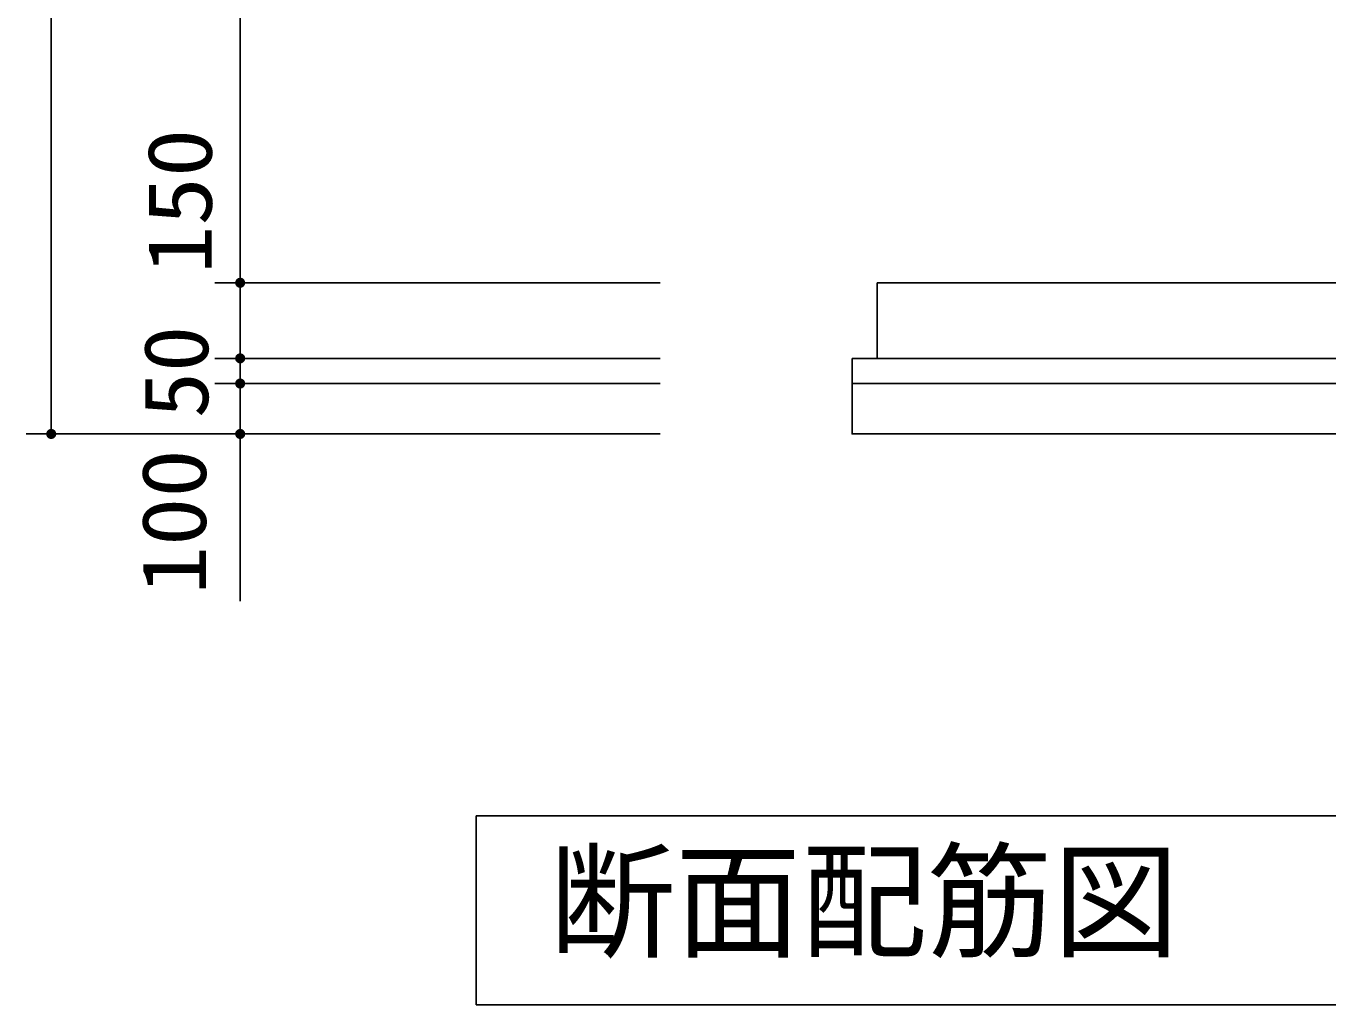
# Model space of a CAD drawing. Units: millimetres, scale not verified. Extents: x -14850 to 14850, y -10500 to 10500.
# Drawn here: x -1523 to 1061, y -2358 to -415 of the extents above; entities that cross this region are included whole.
import ezdxf
from ezdxf.enums import TextEntityAlignment as Align

# ---------------------------------------------------------------- set-up
doc = ezdxf.new("R2010")
doc.units = ezdxf.units.MM
doc.header["$LTSCALE"] = 50
for name, color, linetype, lineweight in [('0-1_機器', 3, 'Continuous', 25), ('0-2_水管', 3, 'Continuous', 25), ('0-4_製作', 5, 'Continuous', 25)]:
    doc.layers.add(name, color=color, linetype=linetype, lineweight=lineweight)
doc.styles.add('ＭＳ ゴシック', font='')
doc.styles.get('ＭＳ ゴシック').set_extended_font_data('MS Gothic')

msp = doc.modelspace()

# ---------------------------------------------------------------- linework, layer by layer
at = {"layer": '0-1_機器', "color": 2}
for p, q in [((166.64, -924.82), (2066.64, -924.82)), ((166.64, -924.82), (166.64, -1074.82)), ((116.64, -1074.82), (2116.64, -1074.82)), ((116.64, -1124.82), (2116.64, -1124.82))]:
    msp.add_line(p, q, dxfattribs=at)
msp.add_lwpolyline([(116.64, -1074.82), (116.64, -1224.82), (2116.64, -1224.82)], dxfattribs=at)
at = {"layer": '0-2_水管'}
for p, q in [((-629.12, -1982.79), (2570.89, -1982.79)), ((-629.12, -2357.79), (-629.12, -1982.79)), ((-629.12, -2357.79), (2570.89, -2357.79))]:
    msp.add_line(p, q, dxfattribs=at)
at = {"layer": '0-4_製作', "color": 2}
for p, q in [((-1472.79, 1355.18), (-1472.79, -1224.82)), ((-1097.79, 1235.18), (-1097.79, -924.82)), ((-1147.79, -924.82), (-264.13, -924.82)), ((-1097.79, -924.82), (-1097.79, -1074.82)), ((-1147.79, -1074.82), (-264.13, -1074.82)), ((-1097.79, -1074.82), (-1097.79, -1124.82)), ((-1147.79, -1124.82), (-264.13, -1124.82)), ((-1097.79, -1124.82), (-1097.79, -1224.82)), ((-1522.79, -1224.82), (-264.13, -1224.82)), ((-1097.79, -1224.82), (-1097.79, -1556.61))]:
    msp.add_line(p, q, dxfattribs=at)
at = {"layer": '0-4_製作'}
for points in [[(-1107.77, -924.19), (-1097.79, -924.82), (-1107.79, -924.82)], [(-1107.79, -924.82), (-1099.66, -934.64), (-1107.71, -926.07)], [(-1107.79, -924.82), (-1098.42, -934.8), (-1099.66, -934.64)], [(-1097.79, -924.82), (-1098.42, -934.8), (-1107.79, -924.82)], [(-1107.61, -922.94), (-1097.79, -924.82), (-1107.77, -924.19)], [(-1107.71, -926.07), (-1100.88, -934.33), (-1107.48, -927.3)], [(-1107.71, -926.07), (-1099.66, -934.64), (-1100.88, -934.33)], [(-1107.3, -921.73), (-1097.79, -924.82), (-1107.61, -922.94)], [(-1107.48, -927.3), (-1102.05, -933.87), (-1107.09, -928.5)], [(-1107.48, -927.3), (-1100.88, -934.33), (-1102.05, -933.87)], [(-1106.84, -920.56), (-1097.79, -924.82), (-1107.3, -921.73)], [(-1107.09, -928.5), (-1103.15, -933.26), (-1106.55, -929.64)], [(-1107.09, -928.5), (-1102.05, -933.87), (-1103.15, -933.26)], [(-1106.23, -919.46), (-1097.79, -924.82), (-1106.84, -920.56)], [(-1106.55, -929.64), (-1104.17, -932.52), (-1105.88, -930.7)], [(-1106.55, -929.64), (-1103.15, -933.26), (-1104.17, -932.52)], [(-1105.5, -918.44), (-1097.79, -924.82), (-1106.23, -919.46)], [(-1104.64, -917.53), (-1097.79, -924.82), (-1105.5, -918.44)], [(-1103.67, -916.73), (-1097.79, -924.82), (-1104.64, -917.53)], [(-1103.67, -916.73), (-1097.79, -914.82), (-1097.79, -924.82)], [(-1102.61, -916.06), (-1097.79, -914.82), (-1103.67, -916.73)], [(-1101.47, -915.52), (-1097.79, -914.82), (-1102.61, -916.06)], [(-1100.28, -915.13), (-1097.79, -914.82), (-1101.47, -915.52)], [(-1099.04, -914.9), (-1097.79, -914.82), (-1100.28, -915.13)], [(-1097.79, -924.82), (-1097.79, -934.82), (-1098.42, -934.8)], [(-1097.79, -914.82), (-1087.79, -924.82), (-1097.79, -924.82)], [(-1097.16, -914.84), (-1087.79, -924.82), (-1097.79, -914.82)], [(-1097.79, -924.82), (-1096.54, -934.74), (-1097.79, -934.82)], [(-1097.79, -924.82), (-1095.3, -934.5), (-1096.54, -934.74)], [(-1097.79, -924.82), (-1094.11, -934.12), (-1095.3, -934.5)], [(-1097.79, -924.82), (-1092.97, -933.58), (-1094.11, -934.12)], [(-1097.79, -924.82), (-1091.91, -932.91), (-1092.97, -933.58)], [(-1097.79, -924.82), (-1090.95, -932.11), (-1091.91, -932.91)], [(-1087.79, -924.82), (-1090.95, -932.11), (-1097.79, -924.82)], [(-1095.92, -915), (-1087.79, -924.82), (-1097.16, -914.84)], [(-1095.92, -915), (-1087.87, -923.56), (-1087.79, -924.82)], [(-1094.7, -915.31), (-1087.87, -923.56), (-1095.92, -915)], [(-1094.7, -915.31), (-1088.11, -922.33), (-1087.87, -923.56)], [(-1093.53, -915.77), (-1088.11, -922.33), (-1094.7, -915.31)], [(-1093.53, -915.77), (-1088.49, -921.14), (-1088.11, -922.33)], [(-1092.43, -916.37), (-1088.49, -921.14), (-1093.53, -915.77)], [(-1092.43, -916.37), (-1089.03, -920), (-1088.49, -921.14)], [(-1091.42, -917.11), (-1089.03, -920), (-1092.43, -916.37)], [(-1091.42, -917.11), (-1089.7, -918.94), (-1089.03, -920)], [(-1090.5, -917.97), (-1089.7, -918.94), (-1091.42, -917.11)], [(-1087.79, -924.82), (-1090.09, -931.19), (-1090.95, -932.11)], [(-1087.79, -924.82), (-1089.35, -930.18), (-1090.09, -931.19)], [(-1087.79, -924.82), (-1088.74, -929.08), (-1089.35, -930.18)], [(-1087.79, -924.82), (-1088.28, -927.91), (-1088.74, -929.08)], [(-1087.79, -924.82), (-1087.97, -926.69), (-1088.28, -927.91)], [(-1087.79, -924.82), (-1087.81, -925.45), (-1087.97, -926.69)], [(-1105.88, -930.7), (-1104.17, -932.52), (-1105.08, -931.66)], [(-1107.77, -1074.19), (-1097.79, -1074.82), (-1107.79, -1074.82)], [(-1107.79, -1074.82), (-1098.42, -1084.8), (-1107.71, -1076.07)], [(-1107.79, -1074.82), (-1097.79, -1084.82), (-1098.42, -1084.8)], [(-1097.79, -1074.82), (-1097.79, -1084.82), (-1107.79, -1074.82)], [(-1107.61, -1072.94), (-1097.79, -1074.82), (-1107.77, -1074.19)], [(-1107.71, -1076.07), (-1099.66, -1084.64), (-1107.48, -1077.31)], [(-1107.71, -1076.07), (-1098.42, -1084.8), (-1099.66, -1084.64)], [(-1107.3, -1071.73), (-1097.79, -1074.82), (-1107.61, -1072.94)], [(-1107.48, -1077.31), (-1100.88, -1084.33), (-1107.09, -1078.5)], [(-1107.48, -1077.31), (-1099.66, -1084.64), (-1100.88, -1084.33)], [(-1106.84, -1070.56), (-1097.79, -1074.82), (-1107.3, -1071.73)], [(-1107.09, -1078.5), (-1102.05, -1083.87), (-1106.55, -1079.64)], [(-1107.09, -1078.5), (-1100.88, -1084.33), (-1102.05, -1083.87)], [(-1106.23, -1069.46), (-1097.79, -1074.82), (-1106.84, -1070.56)], [(-1106.55, -1079.64), (-1103.15, -1083.26), (-1105.88, -1080.7)], [(-1106.55, -1079.64), (-1102.05, -1083.87), (-1103.15, -1083.26)], [(-1105.5, -1068.44), (-1097.79, -1074.82), (-1106.23, -1069.46)], [(-1105.88, -1080.7), (-1104.17, -1082.52), (-1105.08, -1081.66)], [(-1105.88, -1080.7), (-1103.15, -1083.26), (-1104.17, -1082.52)], [(-1104.64, -1067.53), (-1097.79, -1074.82), (-1105.5, -1068.44)], [(-1104.64, -1067.53), (-1097.79, -1064.82), (-1097.79, -1074.82)], [(-1103.67, -1066.73), (-1097.79, -1064.82), (-1104.64, -1067.53)], [(-1102.61, -1066.06), (-1097.79, -1064.82), (-1103.67, -1066.73)], [(-1101.47, -1065.52), (-1097.79, -1064.82), (-1102.61, -1066.06)], [(-1100.28, -1065.13), (-1097.79, -1064.82), (-1101.47, -1065.52)], [(-1099.04, -1064.9), (-1097.79, -1064.82), (-1100.28, -1065.13)], [(-1097.79, -1064.82), (-1087.79, -1074.82), (-1097.79, -1074.82)], [(-1097.16, -1064.84), (-1087.79, -1074.82), (-1097.79, -1064.82)], [(-1097.79, -1074.82), (-1096.54, -1084.74), (-1097.79, -1084.82)], [(-1097.79, -1074.82), (-1095.3, -1084.5), (-1096.54, -1084.74)], [(-1097.79, -1074.82), (-1094.11, -1084.12), (-1095.3, -1084.5)], [(-1097.79, -1074.82), (-1092.97, -1083.58), (-1094.11, -1084.12)], [(-1097.79, -1074.82), (-1091.91, -1082.91), (-1092.97, -1083.58)], [(-1097.79, -1074.82), (-1090.95, -1082.11), (-1091.91, -1082.91)], [(-1097.79, -1074.82), (-1090.09, -1081.19), (-1090.95, -1082.11)], [(-1087.79, -1074.82), (-1090.09, -1081.19), (-1097.79, -1074.82)], [(-1097.16, -1064.84), (-1087.87, -1073.56), (-1087.79, -1074.82)], [(-1095.92, -1065), (-1087.87, -1073.56), (-1097.16, -1064.84)], [(-1095.92, -1065), (-1088.11, -1072.33), (-1087.87, -1073.56)], [(-1094.7, -1065.31), (-1088.11, -1072.33), (-1095.92, -1065)], [(-1094.7, -1065.31), (-1088.49, -1071.14), (-1088.11, -1072.33)], [(-1093.53, -1065.77), (-1088.49, -1071.14), (-1094.7, -1065.31)], [(-1093.53, -1065.77), (-1089.03, -1070), (-1088.49, -1071.14)], [(-1092.43, -1066.38), (-1089.03, -1070), (-1093.53, -1065.77)], [(-1092.43, -1066.38), (-1089.7, -1068.94), (-1089.03, -1070)], [(-1091.42, -1067.11), (-1089.7, -1068.94), (-1092.43, -1066.38)], [(-1091.42, -1067.11), (-1090.5, -1067.97), (-1089.7, -1068.94)], [(-1087.79, -1074.82), (-1089.35, -1080.18), (-1090.09, -1081.19)], [(-1087.79, -1074.82), (-1088.74, -1079.08), (-1089.35, -1080.18)], [(-1087.79, -1074.82), (-1088.28, -1077.91), (-1088.74, -1079.08)], [(-1087.79, -1074.82), (-1087.97, -1076.69), (-1088.28, -1077.91)], [(-1087.79, -1074.82), (-1087.81, -1075.45), (-1087.97, -1076.69)], [(-1107.77, -1124.19), (-1097.79, -1124.82), (-1107.79, -1124.82)], [(-1107.79, -1124.82), (-1098.42, -1134.8), (-1107.71, -1126.07)], [(-1107.79, -1124.82), (-1097.79, -1134.82), (-1098.42, -1134.8)], [(-1107.79, -1124.82), (-1097.79, -1124.82), (-1097.79, -1134.82)], [(-1107.61, -1122.94), (-1097.79, -1124.82), (-1107.77, -1124.19)], [(-1107.71, -1126.07), (-1099.66, -1134.64), (-1107.48, -1127.31)], [(-1107.71, -1126.07), (-1098.42, -1134.8), (-1099.66, -1134.64)], [(-1107.3, -1121.73), (-1097.79, -1124.82), (-1107.61, -1122.94)], [(-1107.48, -1127.31), (-1100.88, -1134.33), (-1107.09, -1128.5)], [(-1107.48, -1127.31), (-1099.66, -1134.64), (-1100.88, -1134.33)], [(-1106.84, -1120.56), (-1097.79, -1124.82), (-1107.3, -1121.73)], [(-1107.09, -1128.5), (-1102.05, -1133.87), (-1106.55, -1129.64)], [(-1107.09, -1128.5), (-1100.88, -1134.33), (-1102.05, -1133.87)], [(-1106.23, -1119.46), (-1097.79, -1124.82), (-1106.84, -1120.56)], [(-1106.55, -1129.64), (-1103.15, -1133.26), (-1105.88, -1130.7)], [(-1106.55, -1129.64), (-1102.05, -1133.87), (-1103.15, -1133.26)], [(-1105.5, -1118.44), (-1097.79, -1124.82), (-1106.23, -1119.46)], [(-1105.88, -1130.7), (-1104.17, -1132.52), (-1105.08, -1131.66)], [(-1105.88, -1130.7), (-1103.15, -1133.26), (-1104.17, -1132.52)], [(-1104.64, -1117.53), (-1097.79, -1124.82), (-1105.5, -1118.44)], [(-1104.64, -1117.53), (-1097.79, -1114.82), (-1097.79, -1124.82)], [(-1103.67, -1116.73), (-1097.79, -1114.82), (-1104.64, -1117.53)], [(-1102.61, -1116.06), (-1097.79, -1114.82), (-1103.67, -1116.73)], [(-1101.47, -1115.52), (-1097.79, -1114.82), (-1102.61, -1116.06)], [(-1100.28, -1115.13), (-1097.79, -1114.82), (-1101.47, -1115.52)], [(-1099.04, -1114.9), (-1097.79, -1114.82), (-1100.28, -1115.13)], [(-1097.79, -1114.82), (-1087.79, -1124.82), (-1097.79, -1124.82)], [(-1097.79, -1114.82), (-1087.87, -1123.57), (-1087.79, -1124.82)], [(-1097.16, -1114.84), (-1087.87, -1123.57), (-1097.79, -1114.82)], [(-1097.79, -1124.82), (-1096.54, -1134.74), (-1097.79, -1134.82)], [(-1097.79, -1124.82), (-1095.3, -1134.5), (-1096.54, -1134.74)], [(-1097.79, -1124.82), (-1094.11, -1134.12), (-1095.3, -1134.5)], [(-1097.79, -1124.82), (-1092.97, -1133.58), (-1094.11, -1134.12)], [(-1097.79, -1124.82), (-1091.91, -1132.91), (-1092.97, -1133.58)], [(-1097.79, -1124.82), (-1090.95, -1132.11), (-1091.91, -1132.91)], [(-1097.79, -1124.82), (-1090.09, -1131.19), (-1090.95, -1132.11)], [(-1087.79, -1124.82), (-1090.09, -1131.19), (-1097.79, -1124.82)], [(-1095.92, -1115), (-1087.87, -1123.57), (-1097.16, -1114.84)], [(-1095.92, -1115), (-1088.11, -1122.33), (-1087.87, -1123.57)], [(-1094.7, -1115.31), (-1088.11, -1122.33), (-1095.92, -1115)], [(-1094.7, -1115.31), (-1088.49, -1121.14), (-1088.11, -1122.33)], [(-1093.53, -1115.77), (-1088.49, -1121.14), (-1094.7, -1115.31)], [(-1093.53, -1115.77), (-1089.03, -1120), (-1088.49, -1121.14)], [(-1092.43, -1116.38), (-1089.03, -1120), (-1093.53, -1115.77)], [(-1092.43, -1116.38), (-1089.7, -1118.94), (-1089.03, -1120)], [(-1091.42, -1117.11), (-1089.7, -1118.94), (-1092.43, -1116.38)], [(-1091.42, -1117.11), (-1090.5, -1117.97), (-1089.7, -1118.94)], [(-1087.79, -1124.82), (-1089.35, -1130.18), (-1090.09, -1131.19)], [(-1087.79, -1124.82), (-1088.74, -1129.08), (-1089.35, -1130.18)], [(-1087.79, -1124.82), (-1088.28, -1127.91), (-1088.74, -1129.08)], [(-1087.79, -1124.82), (-1087.97, -1126.69), (-1088.28, -1127.91)], [(-1087.79, -1124.82), (-1087.81, -1125.45), (-1087.97, -1126.69)], [(-1482.77, -1224.19), (-1472.79, -1224.82), (-1482.79, -1224.82)], [(-1482.79, -1224.82), (-1474.66, -1234.64), (-1482.71, -1226.07)], [(-1482.79, -1224.82), (-1473.42, -1234.8), (-1474.66, -1234.64)], [(-1472.79, -1224.82), (-1473.42, -1234.8), (-1482.79, -1224.82)], [(-1482.61, -1222.94), (-1472.79, -1224.82), (-1482.77, -1224.19)], [(-1482.71, -1226.07), (-1475.88, -1234.33), (-1482.48, -1227.31)], [(-1482.71, -1226.07), (-1474.66, -1234.64), (-1475.88, -1234.33)], [(-1482.3, -1221.73), (-1472.79, -1224.82), (-1482.61, -1222.94)], [(-1482.48, -1227.31), (-1477.05, -1233.87), (-1482.09, -1228.5)], [(-1482.48, -1227.31), (-1475.88, -1234.33), (-1477.05, -1233.87)], [(-1481.84, -1220.56), (-1472.79, -1224.82), (-1482.3, -1221.73)], [(-1482.09, -1228.5), (-1478.15, -1233.26), (-1481.55, -1229.64)], [(-1482.09, -1228.5), (-1477.05, -1233.87), (-1478.15, -1233.26)], [(-1481.23, -1219.46), (-1472.79, -1224.82), (-1481.84, -1220.56)], [(-1481.55, -1229.64), (-1479.17, -1232.52), (-1480.88, -1230.7)], [(-1481.55, -1229.64), (-1478.15, -1233.26), (-1479.17, -1232.52)], [(-1480.5, -1218.44), (-1472.79, -1224.82), (-1481.23, -1219.46)], [(-1480.88, -1230.7), (-1479.17, -1232.52), (-1480.08, -1231.66)], [(-1479.64, -1217.53), (-1472.79, -1224.82), (-1480.5, -1218.44)], [(-1478.67, -1216.73), (-1472.79, -1224.82), (-1479.64, -1217.53)], [(-1478.67, -1216.73), (-1472.79, -1214.82), (-1472.79, -1224.82)], [(-1477.61, -1216.06), (-1472.79, -1214.82), (-1478.67, -1216.73)], [(-1476.47, -1215.52), (-1472.79, -1214.82), (-1477.61, -1216.06)], [(-1475.28, -1215.13), (-1472.79, -1214.82), (-1476.47, -1215.52)], [(-1474.04, -1214.9), (-1472.79, -1214.82), (-1475.28, -1215.13)], [(-1472.79, -1224.82), (-1472.79, -1234.82), (-1473.42, -1234.8)], [(-1472.79, -1214.82), (-1462.79, -1224.82), (-1472.79, -1224.82)], [(-1472.16, -1214.84), (-1462.79, -1224.82), (-1472.79, -1214.82)], [(-1472.79, -1224.82), (-1471.54, -1234.74), (-1472.79, -1234.82)], [(-1472.79, -1224.82), (-1470.3, -1234.5), (-1471.54, -1234.74)], [(-1472.79, -1224.82), (-1469.11, -1234.12), (-1470.3, -1234.5)], [(-1472.79, -1224.82), (-1467.97, -1233.58), (-1469.11, -1234.12)], [(-1472.79, -1224.82), (-1466.91, -1232.91), (-1467.97, -1233.58)], [(-1472.79, -1224.82), (-1465.95, -1232.11), (-1466.91, -1232.91)], [(-1462.79, -1224.82), (-1465.95, -1232.11), (-1472.79, -1224.82)], [(-1470.92, -1215), (-1462.79, -1224.82), (-1472.16, -1214.84)], [(-1470.92, -1215), (-1462.87, -1223.57), (-1462.79, -1224.82)], [(-1469.7, -1215.31), (-1462.87, -1223.57), (-1470.92, -1215)], [(-1469.7, -1215.31), (-1463.11, -1222.33), (-1462.87, -1223.57)], [(-1468.53, -1215.77), (-1463.11, -1222.33), (-1469.7, -1215.31)], [(-1468.53, -1215.77), (-1463.49, -1221.14), (-1463.11, -1222.33)], [(-1467.43, -1216.38), (-1463.49, -1221.14), (-1468.53, -1215.77)], [(-1467.43, -1216.38), (-1464.03, -1220), (-1463.49, -1221.14)], [(-1466.42, -1217.11), (-1464.03, -1220), (-1467.43, -1216.38)], [(-1466.42, -1217.11), (-1464.7, -1218.94), (-1464.03, -1220)], [(-1465.5, -1217.97), (-1464.7, -1218.94), (-1466.42, -1217.11)], [(-1462.79, -1224.82), (-1465.09, -1231.19), (-1465.95, -1232.11)], [(-1462.79, -1224.82), (-1464.35, -1230.18), (-1465.09, -1231.19)], [(-1462.79, -1224.82), (-1463.74, -1229.08), (-1464.35, -1230.18)], [(-1462.79, -1224.82), (-1463.28, -1227.91), (-1463.74, -1229.08)], [(-1462.79, -1224.82), (-1462.97, -1226.69), (-1463.28, -1227.91)], [(-1462.79, -1224.82), (-1462.81, -1225.45), (-1462.97, -1226.69)], [(-1107.77, -1224.19), (-1097.79, -1224.82), (-1107.79, -1224.82)], [(-1107.79, -1224.82), (-1097.79, -1234.82), (-1107.71, -1226.07)], [(-1107.79, -1224.82), (-1097.79, -1224.82), (-1097.79, -1234.82)], [(-1107.61, -1222.94), (-1097.79, -1224.82), (-1107.77, -1224.19)], [(-1107.71, -1226.07), (-1098.42, -1234.8), (-1107.48, -1227.31)], [(-1107.71, -1226.07), (-1097.79, -1234.82), (-1098.42, -1234.8)], [(-1107.3, -1221.73), (-1097.79, -1224.82), (-1107.61, -1222.94)], [(-1107.48, -1227.31), (-1099.66, -1234.64), (-1107.09, -1228.5)], [(-1107.48, -1227.31), (-1098.42, -1234.8), (-1099.66, -1234.64)], [(-1106.84, -1220.56), (-1097.79, -1224.82), (-1107.3, -1221.73)], [(-1107.09, -1228.5), (-1100.88, -1234.33), (-1106.55, -1229.64)], [(-1107.09, -1228.5), (-1099.66, -1234.64), (-1100.88, -1234.33)], [(-1106.23, -1219.46), (-1097.79, -1224.82), (-1106.84, -1220.56)], [(-1106.55, -1229.64), (-1102.05, -1233.87), (-1105.88, -1230.7)], [(-1106.55, -1229.64), (-1100.88, -1234.33), (-1102.05, -1233.87)], [(-1105.5, -1218.44), (-1097.79, -1224.82), (-1106.23, -1219.46)], [(-1105.88, -1230.7), (-1103.15, -1233.26), (-1105.08, -1231.66)], [(-1105.88, -1230.7), (-1102.05, -1233.87), (-1103.15, -1233.26)], [(-1104.64, -1217.53), (-1097.79, -1224.82), (-1105.5, -1218.44)], [(-1105.08, -1231.66), (-1103.15, -1233.26), (-1104.17, -1232.52)], [(-1104.64, -1217.53), (-1097.79, -1214.82), (-1097.79, -1224.82)], [(-1103.67, -1216.73), (-1097.79, -1214.82), (-1104.64, -1217.53)], [(-1102.61, -1216.06), (-1097.79, -1214.82), (-1103.67, -1216.73)], [(-1101.47, -1215.52), (-1097.79, -1214.82), (-1102.61, -1216.06)], [(-1100.28, -1215.13), (-1097.79, -1214.82), (-1101.47, -1215.52)], [(-1099.04, -1214.9), (-1097.79, -1214.82), (-1100.28, -1215.13)], [(-1097.79, -1214.82), (-1087.79, -1224.82), (-1097.79, -1224.82)], [(-1097.79, -1214.82), (-1087.87, -1223.57), (-1087.79, -1224.82)], [(-1097.16, -1214.84), (-1087.87, -1223.57), (-1097.79, -1214.82)], [(-1097.79, -1224.82), (-1096.54, -1234.74), (-1097.79, -1234.82)], [(-1097.79, -1224.82), (-1095.3, -1234.5), (-1096.54, -1234.74)], [(-1097.79, -1224.82), (-1094.11, -1234.12), (-1095.3, -1234.5)], [(-1097.79, -1224.82), (-1092.97, -1233.58), (-1094.11, -1234.12)], [(-1097.79, -1224.82), (-1091.91, -1232.91), (-1092.97, -1233.58)], [(-1097.79, -1224.82), (-1090.95, -1232.11), (-1091.91, -1232.91)], [(-1097.79, -1224.82), (-1090.09, -1231.19), (-1090.95, -1232.11)], [(-1087.79, -1224.82), (-1090.09, -1231.19), (-1097.79, -1224.82)], [(-1097.16, -1214.84), (-1088.11, -1222.33), (-1087.87, -1223.57)], [(-1095.92, -1215), (-1088.11, -1222.33), (-1097.16, -1214.84)], [(-1095.92, -1215), (-1088.49, -1221.14), (-1088.11, -1222.33)], [(-1094.7, -1215.31), (-1088.49, -1221.14), (-1095.92, -1215)], [(-1094.7, -1215.31), (-1089.03, -1220), (-1088.49, -1221.14)], [(-1093.53, -1215.77), (-1089.03, -1220), (-1094.7, -1215.31)], [(-1093.53, -1215.77), (-1089.7, -1218.94), (-1089.03, -1220)], [(-1092.43, -1216.38), (-1089.7, -1218.94), (-1093.53, -1215.77)], [(-1092.43, -1216.38), (-1090.5, -1217.97), (-1089.7, -1218.94)], [(-1091.42, -1217.11), (-1090.5, -1217.97), (-1092.43, -1216.38)], [(-1087.79, -1224.82), (-1089.35, -1230.18), (-1090.09, -1231.19)], [(-1087.79, -1224.82), (-1088.74, -1229.08), (-1089.35, -1230.18)], [(-1087.79, -1224.82), (-1088.28, -1227.91), (-1088.74, -1229.08)], [(-1087.79, -1224.82), (-1087.97, -1226.69), (-1088.28, -1227.91)], [(-1087.79, -1224.82), (-1087.81, -1225.45), (-1087.97, -1226.69)]]:
    msp.add_solid(points, dxfattribs=at)

# ---------------------------------------------------------------- texts
at = {"layer": '0-2_水管', "color": 4, "style": 'ＭＳ ゴシック'}
msp.add_text('断面配筋図', height=183.3, dxfattribs=at).set_placement((-484.66, -2298.73), align=Align.BOTTOM_LEFT)
at = {"layer": '0-4_製作', "color": 4, "style": 'ＭＳ ゴシック'}
for s, width, p in [('150', 1.1, (-1115.6, -907.4)), ('50', 1.05, (-1122.79, -1193.57)), ('100', 1.1, (-1127, -1543.29))]:
    msp.add_text(s, height=128.4, rotation=90, dxfattribs=dict(at, width=width)).set_placement(p, align=Align.BOTTOM_LEFT)

doc.saveas('drawing.dxf')
